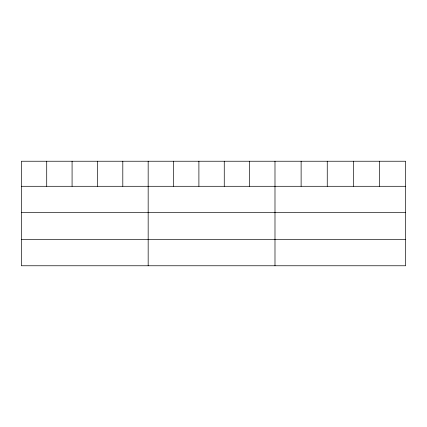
<?xml version="1.0" encoding="UTF-8"?>
<svg xmlns="http://www.w3.org/2000/svg" width="427" height="427" viewBox="0 0 427 427"><rect width="100%" height="100%" fill="white"/><g stroke="black" fill="none" stroke-linecap="round" stroke-linejoin="round"><path stroke-width="0.64" d="M405.65 212.518L405.65 161.235L21.35 161.235L21.35 265.765L405.65 265.765L405.65 212.518L21.35 212.518M21.35 186.295L405.65 186.295M21.35 239.536L405.65 239.536M379.518 161.235L379.518 186.295M353.385 161.235L353.385 186.295M327.253 161.235L327.253 186.295M301.12 161.235L301.12 186.295M274.988 161.235L274.988 265.765M249.624 161.235L249.624 186.295M224.26 161.235L224.26 186.295M198.897 161.235L198.897 186.295M173.533 161.235L173.533 186.295M148.169 161.235L148.169 265.765M122.805 161.235L122.805 186.295M97.441 161.235L97.441 186.295M72.078 161.235L72.078 186.295M46.714 161.235L46.714 186.295"/></g></svg>
